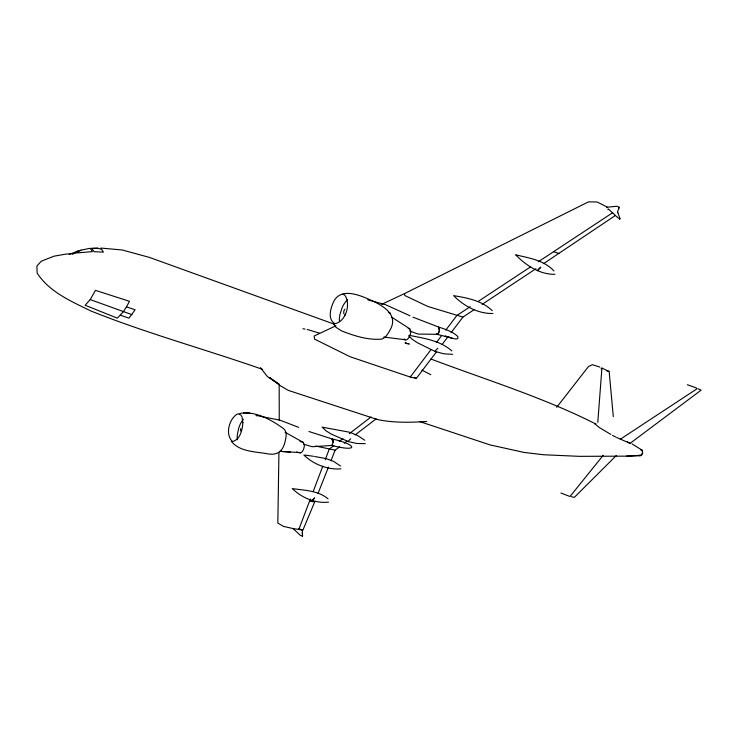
<?xml version="1.0" encoding="UTF-8"?>
<svg xmlns="http://www.w3.org/2000/svg" width="738" height="738" viewBox="0 0 738 738"><rect width="100%" height="100%" fill="white"/><g stroke="black" fill="none" stroke-linecap="round" stroke-linejoin="round"><path stroke-width="1.11" d="M278.927 452.514L277.839 523.058L283.503 526.406L293.032 528.546L300.689 535.622L302.562 536.129L302.349 530.004L298.742 528.731M240.431 430.918L240.745 428.612M613.306 416.619L609.145 371.491L601.913 368.059L597.798 422.357M293.032 528.546L298.816 529.45L310.357 499.008M313.17 491.582L322.82 466.112M325.237 459.746L329.249 449.138L333.797 445.641M318.004 493.519L328.447 467.108M330.956 460.77L335.135 450.208L339.692 446.73M302.709 530.548L314.665 501.978L309.554 501.13M381.657 304.333L404.489 293.613L588.472 201.871L597.153 202L607.429 207.166L617.005 206.253L619.403 207.369L617.512 211.566L617.937 212.775M126.456 306.87L129.528 301.325L95.479 290.366L90.23 299.582L85.128 305.246L117.324 318.161L123.338 311.759L126.456 306.87L135.1 309.803L129.002 318.133L120.386 315.246M601.018 368.88L601.913 368.059M607.863 209.629L608.333 208.955L617.964 217.83L620.012 218.771L619.431 219.352M344.895 309.185L343.843 310.947L343.742 313.622M335.984 325.762L314.185 335.993L314.563 339.111L350.135 356.758L410.245 377.035L431.121 349.48M436.684 342.128L441.555 335.698M445.734 330.19L456.868 315.495L470.272 306.648M410.245 377.035L416.287 378.428L436.472 351.888M442.044 344.563L447.606 337.238M451.093 332.663L462.92 317.1L474.451 309.462M556.701 407.293L588.509 366.491L592.383 364.683L599.893 367.1M603.214 455.309L570.013 496.508L560.898 493.03M492.883 313.493C478.04 313.816 463.75 306.002 453.612 295.634C467.145 297.921 481.951 300.56 492.2 310.652M340.919 468.851C327.46 469.949 313.382 464.257 303.871 455.032M332.395 444.885L331.851 445.457L312.174 446.73L303.825 444.258M349.775 432.265L322.146 427.136L326.002 430.808L331.288 434.101L348.022 441.416L350.651 438.741M408.861 335.965L412.081 339.185L417.588 342.838L434.82 351.316L437.828 348.262M618.831 207.941L619.403 207.369M616.258 455.586L574.367 497.347L571.387 496.748M301.98 530.41L302.359 530.096L298.816 529.45M606.737 207.756L607.429 207.166M332.035 439.719L332.746 439.128C357.478 444.654 358.926 452.495 331.805 445.438L333.216 442.468L332.783 439.156L308.954 431.509M332.082 439.737L332.783 439.156L333.161 442.449M339.249 441.444L342.893 438.649M349.249 433.75L371.066 416.961M344.249 443.243L346.98 441.158M355.181 434.894L376.14 418.889M616.802 437.551L630.067 443.363L701.1 390.162L697.825 388.649M543.592 263.632L614.957 215.764M482.135 304.37L535.917 268.724M477.938 301.593L530.604 266.852M538.26 261.796L612.688 212.701M620.372 439.202L696.718 388.972L696.331 387.893L687.346 384.756M69.243 254.398L78.791 250.754L72.499 254.186M78.791 250.754L74.575 253.466L66.051 254.084L53.994 256.178L41.273 261.206L36.9 266.003L37.131 273.06C49.345 292.017 71.263 301.344 90.756 310.919C146.936 333.465 205.551 349.378 262.654 369.397M419.387 421.472L490.106 444.922L523.98 452.412L543.408 454.746L579.45 456.342L626.414 456.149L641.497 455.245L642.715 453.335L642.337 450.318L632.014 443.898M280.089 451.333L301.104 452.671A5.636 2.565 -72.9 0 0 303.244 449.912L303.779 448.547A5.48 2.5 -72.9 0 0 304.296 444.544L303.115 442.339L285.08 432.247M239.675 413.483C255.366 410.651 270.947 419.618 283.337 428.455C287.783 431.767 285.855 438.483 284.73 443.031C282.23 452.071 276.316 455.816 266.649 453.621C254.702 451.638 239.509 451.638 231.391 441.416M342.866 294.204L344.711 295.016C351.094 303.825 346.048 321.639 334.877 323.705C326.943 319.01 330.855 307.017 334.296 300.412C342.616 286.888 362.054 296.233 372.542 300.91C384.701 306.584 398.806 315.763 389.765 330.476C387.967 333.963 385.66 337.644 381.832 339.12C367.865 340.283 354.508 335.91 341.666 330.947L335.891 327.238L333.908 324.397M408.215 328.539L409.765 328.816L410.632 330.541A5.932 2.952 -69.8 0 1 410.208 334.748L408.88 337.552A6.098 3.035 -69.8 0 1 406.232 339.877L383.76 337.045M640.833 449.949L642.337 450.318M426.619 421.472C410.236 422.551 393.566 422.948 377.422 419.535L288.143 390.328L280.394 385.743L269.951 377.81L278.42 383.778M626.414 456.149L640.695 455.697M639.523 455.604L641.156 455.125L642.374 453.215L642.429 451.001L641.313 449.802M91.826 248.374L97.905 248.254L101.687 249.389L103.403 252.138L94.067 251.704L91.826 248.374L97.905 248.254M328.456 502.154C315.209 503.556 301.676 497.753 292.285 488.584C304.563 490.447 318.069 490.419 328.059 498.851M365.236 443.649L356.666 443.473L348.022 441.462M243.522 412.773L249.785 413.012M100.857 248.06L122.194 249.97L149.399 257.396L333.973 324.074M452.579 354.341L443.778 353.797L434.83 351.362M595.917 423.695L594.579 423.612L599.413 427.588L610.843 434.414M302.442 442.302L303.115 442.339L299.969 441.379M554.911 274.315C539.616 274.564 525.954 265.357 515.631 254.813C529.146 258.06 544.007 260.191 553.934 270.947M279.951 451.305L290.265 452.182L289.342 452.099M304.942 455.06L313.493 456.296M300.357 453.003L296.538 451.97M436.37 334.157L437.865 334.351L439.497 330.919L438.667 327.082L413.04 317.183M409.018 335.292C423.926 338.29 440.032 340.476 451.859 350.901M255.966 415.614L258.088 415.9M302.894 328.751L305.062 329.111M307.239 329.462L319.582 333.216M335.135 450.208L315.772 446.038M314.628 456.499L325.919 458.556M259.176 416.112L279.794 420.106L298.622 427.357M436.416 334.176L452.016 338.069L445.032 336.214C446.315 335.467 459.719 342.561 457.837 336.537C452.597 331.5 445.365 329.277 438.612 327.045L439.424 330.919L437.809 334.323L418.105 334.074L409.47 330.938M462.92 317.1L427.763 306.436L404.848 295.532L404.489 293.613M367.764 299.831L385.513 304.693L409.95 315.763M606.461 370.679L609.145 371.491M409.59 344.046L405.051 342.902L408.326 343.917M553.583 251.686L558.961 253.448M132.028 314.683L90.23 299.582M325.919 458.51L333.391 461.268L340.559 466.047M430.918 359.019C485.927 379.775 542.679 397.182 595.308 423.732M350.716 432.652L357.349 435.374L364.747 440.245M388.603 312.285L390.236 313.041M414.341 377.441L416.287 378.428M279.361 384.443L267.414 376.62L260.413 367.635M421.905 370.107L430.826 374.71M612.549 435.392L615.907 437.136M627.383 441.721L630.067 443.363M639.182 455.3L639.864 455.724M391.61 317.119L409.765 328.816M617.983 212.913L620.012 218.771M302.211 532.698L302.562 536.129M344.914 314.277L344.96 315.357M279.176 384.221L279.25 420.559M339.517 321.528A15.028 6.873 -69.9 0 1 339.397 318.364L339.84 314.775L342.238 307.377A15.24 6.974 -69.9 0 1 347.552 299.757M405.383 339.904A5.932 2.952 -69.8 0 1 404.156 338.862M243.402 419.202A14.068 5.876 -72.6 0 0 238.752 427.985L237.295 434.894A13.874 5.793 -72.6 0 0 237.479 439.765M242.885 422.662C242.415 429.479 240.588 438.271 233.688 441.278L231.99 441.103C225.053 433.76 229.232 418.474 237.719 413.778L240.865 414.931L242.009 416.841L242.885 422.662M314.536 498.021L312.146 500.502L314.536 498.067M540.659 267.239L537.347 270.68L540.677 267.285M80.995 250.145L76.577 252.968L92.388 251.63L90.248 248.254L80.995 250.145"/></g></svg>
